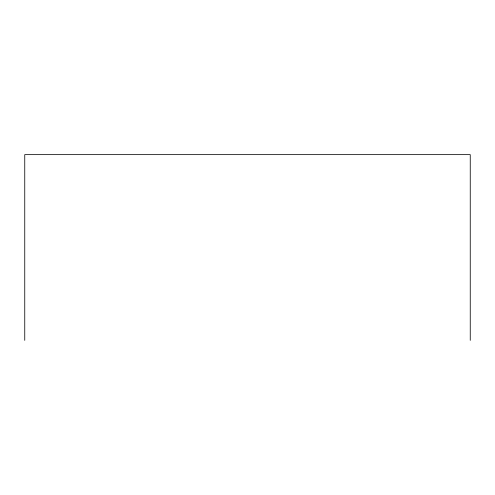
<?xml version="1.0" encoding="UTF-8"?>
<svg xmlns="http://www.w3.org/2000/svg" width="495" height="495" viewBox="0 0 495 495"><rect width="100%" height="100%" fill="white"/><g stroke="black" fill="none" stroke-linecap="round" stroke-linejoin="round"><path stroke-width="0.74" d="M470.25 340.362L470.25 154.638L24.75 154.638L24.75 340.362"/></g></svg>
